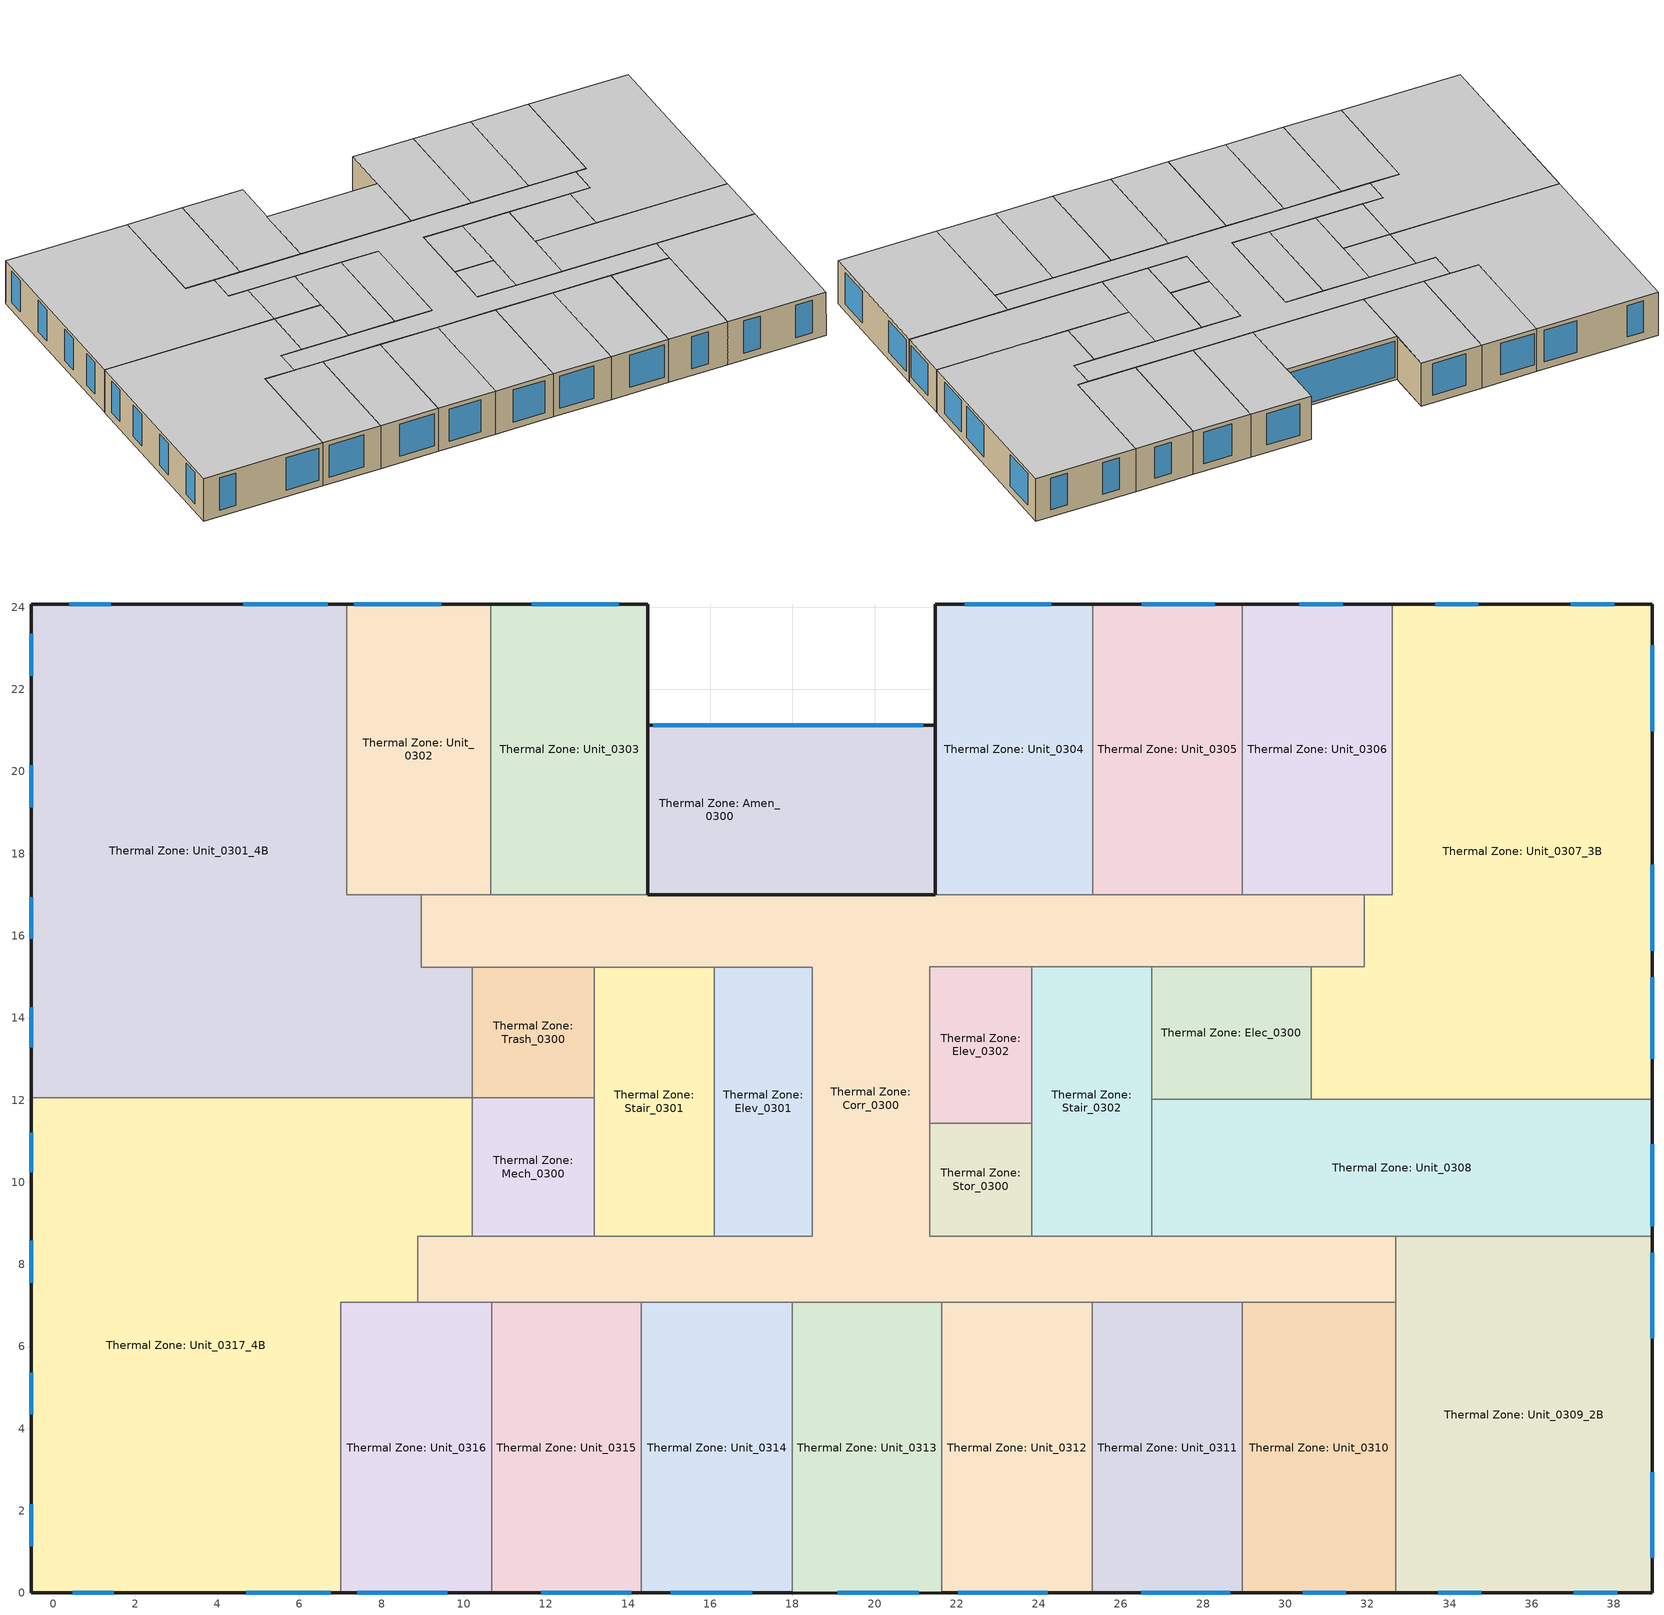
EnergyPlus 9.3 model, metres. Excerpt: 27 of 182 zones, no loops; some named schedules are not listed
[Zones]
Thermal Zone: Amen_0300
 floor to Thermal Zone: Unit_0205 (Interior Floor): 21.48,21.13 21.48,17.01 17.98,17.01 17.98,21.13 z8.46
 floor to Thermal Zone: Unit_0204 (Interior Floor): 17.98,21.13 17.98,17.01 14.48,17.01 14.48,21.13 z8.46
 wall outside (SEC-2015 Comm Group R AG ExtWall SteelFrame: R-19 + R-8.5 CI): 14.48,21.13 14.48,17.01 21.48,17.01 21.48,21.13 z11.4:11.41; 21.48,21.13 14.48,21.13 z8.46:11.41
 wall to Thermal Zone: Corr_0300 (Interior Wall): 14.48,17.01 21.48,17.01 z8.46:11.4
 wall to Thermal Zone: Unit_0304 (Interior Wall): 21.48,17.01 21.48,21.13 z8.46:11.4
 wall to Thermal Zone: Unit_0303 (Interior Wall): 14.48,21.13 14.48,17.01 z8.46:11.4
 window (SEC-2015 Glazing - Fixed Metal Frame - SEW): 21.19,21.13 14.62,21.13 z8.65:11.13
 ceiling to Thermal Zone: Amen_0400 (Interior Ceiling): 21.48,17.01 21.48,21.13 14.48,21.13 14.48,17.01 z11.41
Thermal Zone: Corr_0300
 floor to Thermal Zone: Corr_0200 (Interior Floor): 31.92,17.01 31.92,15.25 21.34,15.25 21.34,8.69 32.69,8.69 32.69,7.07 8.88,7.07 8.88,8.69 18.48,8.69 18.48,15.24 8.97,15.24 8.97,17.01 z8.46
 wall to Thermal Zone: Unit_0309_2B (Interior Wall): 32.69,7.07 32.69,8.69 z8.46:11.4
 wall to Thermal Zone: Unit_0310 (Interior Wall): 28.96,7.07 32.69,7.07 z8.46:11.4
 wall to Thermal Zone: Unit_0311 (Interior Wall): 25.3,7.07 28.96,7.07 z8.46:11.4
 wall to Thermal Zone: Unit_0312 (Interior Wall): 21.64,7.07 25.3,7.07 z8.46:11.4
 wall to Thermal Zone: Unit_0313 (Interior Wall): 18,7.07 21.64,7.07 z8.46:11.4
 wall to Thermal Zone: Unit_0314 (Interior Wall): 14.33,7.07 18,7.07 z8.46:11.4
 wall to Thermal Zone: Unit_0315 (Interior Wall): 10.68,7.07 14.33,7.07 z8.46:11.4
 wall to Thermal Zone: Unit_0316 (Interior Wall): 8.88,7.07 10.68,7.07 z8.46:11.4
 wall to Thermal Zone: Unit_0317_4B (Interior Wall): 10.21,8.69 8.88,8.69 8.88,7.07 z8.46:11.4
 wall to Thermal Zone: Mech_0300 (Interior Wall): 13.17,8.69 10.21,8.69 z8.46:11.4
 wall to Thermal Zone: Stair_0301 (Interior Wall): 16.1,8.69 13.17,8.69 / 13.17,15.24 16.1,15.24 z8.46:11.4
 wall to Thermal Zone: Elev_0301 (Interior Wall): 16.1,15.24 18.48,15.24 18.48,8.69 16.1,8.69 z8.46:11.4
 wall to Thermal Zone: Trash_0300 (Interior Wall): 10.21,15.24 13.17,15.24 z8.46:11.4
 wall to Thermal Zone: Unit_0301_4B (Interior Wall): 8.97,17.01 8.97,15.24 10.21,15.24 z8.46:11.4
 wall to Thermal Zone: Unit_0302 (Interior Wall): 10.66,17.01 8.97,17.01 z8.46:11.4
 wall to Thermal Zone: Unit_0303 (Interior Wall): 14.48,17.01 10.66,17.01 z8.46:11.4
 wall to Thermal Zone: Unit_0304 (Interior Wall): 25.31,17.01 21.48,17.01 z8.46:11.4
 wall to Thermal Zone: Unit_0305 (Interior Wall): 28.96,17.01 25.31,17.01 z8.46:11.4
 wall to Thermal Zone: Unit_0306 (Interior Wall): 31.92,17.01 28.96,17.01 z8.46:11.4
 wall to Thermal Zone: Unit_0307_3B (Interior Wall): 30.63,15.25 31.92,15.25 31.92,17.01 z8.46:11.4
 wall to Thermal Zone: Elec_0300 (Interior Wall): 26.75,15.25 30.63,15.25 z8.46:11.4
 wall to Thermal Zone: Stair_0302 (Interior Wall): 23.83,15.25 26.75,15.25 / 26.75,8.69 23.83,8.69 z8.46:11.4
 wall to Thermal Zone: Elev_0302 (Interior Wall): 21.34,11.44 21.34,15.25 23.83,15.25 z8.46:11.4
 wall to Thermal Zone: Stor_0300 (Interior Wall): 23.83,8.69 21.34,8.69 21.34,11.44 z8.46:11.4
 wall to Thermal Zone: Unit_0308 (Interior Wall): 32.69,8.69 26.75,8.69 z8.46:11.4
 ceiling to Thermal Zone: Corr_0400 (Interior Ceiling): 32.69,7.07 32.69,8.69 21.34,8.69 21.34,15.25 31.92,15.25 31.92,17.01 8.97,17.01 8.97,15.24 18.48,15.24 18.48,8.69 8.88,8.69 8.88,7.07 z11.4
Thermal Zone: Elec_0300
 floor to Thermal Zone: XFMR_0201 (Interior Floor): 30.63,15.25 30.63,12.03 26.75,12.03 26.75,15.25 z8.46
 wall to Thermal Zone: Stair_0302 (Interior Wall): 26.75,15.25 26.75,12.03 z8.46:11.4
 wall to Thermal Zone: Unit_0307_3B (Interior Wall): 30.63,12.03 30.63,15.25 z8.46:11.4
 wall to Thermal Zone: Unit_0308 (Interior Wall): 26.75,12.03 30.63,12.03 z8.46:11.4
 ceiling to Thermal Zone: Elec_0400 (Interior Ceiling): 30.63,12.03 30.63,15.25 26.75,15.25 26.75,12.03 z11.4
Thermal Zone: Elev_0301
 floor to Thermal Zone: Elev_0201 (Interior Floor): 18.48,15.24 18.48,8.69 16.1,8.69 16.1,15.24 z8.46
 wall to Thermal Zone: Stair_0301 (Interior Wall): 16.1,15.24 16.1,8.69 z8.46:11.4
 ceiling to Thermal Zone: Elev_0401 (Interior Ceiling): 16.1,8.69 18.48,8.69 18.48,15.24 16.1,15.24 z11.4
Thermal Zone: Elev_0302
 floor to Thermal Zone: Elev_0202 (Interior Floor): 23.83,15.25 23.83,11.44 21.34,11.44 21.34,15.25 z8.46
 wall to Thermal Zone: Stor_0300 (Interior Wall): 21.34,11.44 23.83,11.44 z8.46:11.4
 wall to Thermal Zone: Stair_0302 (Interior Wall): 23.83,11.44 23.83,15.25 z8.46:11.4
 ceiling to Thermal Zone: Elev_0402 (Interior Ceiling): 23.83,11.44 23.83,15.25 21.34,15.25 21.34,11.44 z11.4
Thermal Zone: Mech_0300
 floor to Thermal Zone: Mech_0200 (Interior Floor): 13.17,12.05 13.17,8.69 10.21,8.69 10.21,12.05 z8.46
 wall to Thermal Zone: Trash_0300 (Interior Wall): 13.17,12.05 10.21,12.05 z8.46:11.4
 wall to Thermal Zone: Stair_0301 (Interior Wall): 13.17,8.69 13.17,12.05 z8.46:11.4
 wall to Thermal Zone: Unit_0317_4B (Interior Wall): 10.21,12.05 10.21,8.69 z8.46:11.4
 ceiling to Thermal Zone: Mech_0400 (Interior Ceiling): 10.21,8.69 13.17,8.69 13.17,12.05 10.21,12.05 z11.4
Thermal Zone: Stair_0301
 floor to Thermal Zone: Stair_0201 (Interior Floor): 16.1,15.24 16.1,8.69 13.17,8.69 13.17,15.24 z8.46
 wall to Thermal Zone: Trash_0300 (Interior Wall): 13.17,15.24 13.17,12.05 z8.46:11.4
 ceiling to Thermal Zone: Stair_0401 (Interior Ceiling): 13.17,8.69 16.1,8.69 16.1,15.24 13.17,15.24 z11.4
Thermal Zone: Stair_0302
 floor to Thermal Zone: Stair_0202 (Interior Floor): 26.75,15.25 26.75,8.69 23.83,8.69 23.83,15.25 z8.46
 wall to Thermal Zone: Stor_0300 (Interior Wall): 23.83,11.44 23.83,8.69 z8.46:11.4
 wall to Thermal Zone: Unit_0308 (Interior Wall): 26.75,8.69 26.75,11.48 26.75,12.03 z8.46:11.4
 ceiling to Thermal Zone: Stair_0402 (Interior Ceiling): 26.75,8.69 26.75,15.25 23.83,15.25 23.83,8.69 z11.4
Thermal Zone: Stor_0300
 floor to Thermal Zone: Stor_0200 (Interior Floor): 21.34,11.44 23.83,11.44 23.83,8.69 21.34,8.69 z8.46
 ceiling to Thermal Zone: Stor_0400 (Interior Ceiling): 23.83,8.69 23.83,11.44 21.34,11.44 21.34,8.69 z11.4
Thermal Zone: Trash_0300
 floor to Thermal Zone: Trash_0200 (Interior Floor): 13.17,15.24 13.17,12.05 10.21,12.05 10.21,15.24 z8.46
 wall to Thermal Zone: Unit_0301_4B (Interior Wall): 10.21,15.24 10.21,12.05 z8.46:11.4
 ceiling to Thermal Zone: Trash_0400 (Interior Ceiling): 13.17,12.05 13.17,15.24 10.21,15.24 10.21,12.05 z11.4
Thermal Zone: Unit_0301_4B
 floor to Thermal Zone: Unit_0201_4B (Interior Floor): -0.53,24.08 7.15,24.08 7.15,17.01 8.97,17.01 8.97,15.24 10.21,15.24 10.21,12.05 -0.53,12.05 z8.46
 wall outside (SEC-2015 Comm Group R AG ExtWall SteelFrame: R-19 + R-8.5 CI): 7.15,24.08 -0.53,24.08 -0.53,12.05 z8.46:11.4
 wall to Thermal Zone: Unit_0302 (Interior Wall): 8.97,17.01 7.15,17.01 7.15,24.08 z8.46:11.4
 wall to Thermal Zone: Unit_0317_4B (Interior Wall): -0.53,12.05 10.21,12.05 z8.46:11.4
 window (SEC-2015 Glazing - Fixed Metal Frame - SEW): 1.41,24.08 0.4,24.08 / 6.69,24.08 4.62,24.08 z8.97:11.13
 window (SEC-2015 Glazing - Fixed Metal Frame - N 1): -0.53,23.36 -0.53,22.34 / -0.53,20.15 -0.53,19.13 / -0.53,16.94 -0.53,15.93 / -0.53,14.26 -0.53,13.29 z8.97:11.13
 ceiling to Thermal Zone: Unit_0401_4B (Interior Ceiling): 10.21,12.05 10.21,15.24 8.97,15.24 8.97,17.01 7.15,17.01 7.15,24.08 -0.53,24.08 -0.53,12.05 z11.4
Thermal Zone: Unit_0302
 floor to Thermal Zone: Unit_0202 (Interior Floor): 10.66,24.08 10.66,17.01 7.15,17.01 7.15,24.08 z8.46
 wall outside (SEC-2015 Comm Group R AG ExtWall SteelFrame: R-19 + R-8.5 CI): 10.66,24.08 7.15,24.08 z8.46:11.4
 wall to Thermal Zone: Unit_0303 (Interior Wall): 10.66,17.01 10.66,17.07 10.66,24.08 z8.46:11.4
 window (SEC-2015 Glazing - Fixed Metal Frame - SEW): 9.45,24.08 7.33,24.08 z8.97:11.13
 ceiling to Thermal Zone: Unit_0402 (Interior Ceiling): 10.66,17.01 10.66,24.08 7.15,24.08 7.15,17.01 z11.4
Thermal Zone: Unit_0303
 floor to Thermal Zone: Unit_0203 (Interior Floor): 10.66,24.08 14.48,24.08 14.48,17.01 10.66,17.01 z8.46
 wall outside (SEC-2015 Comm Group R AG ExtWall SteelFrame: R-19 + R-8.5 CI): 14.48,21.13 14.48,24.08 10.66,24.08 z8.46:11.4
 window (SEC-2015 Glazing - Fixed Metal Frame - SEW): 13.77,24.08 11.66,24.08 z8.97:11.13
 ceiling to Thermal Zone: Unit_0403 (Interior Ceiling): 14.48,17.01 14.48,24.08 10.66,24.08 10.66,17.01 z11.4
Thermal Zone: Unit_0304
 floor to Thermal Zone: Unit_0206 (Interior Floor): 25.31,24.08 25.31,17.01 21.48,17.01 21.48,24.08 z8.46
 wall outside (SEC-2015 Comm Group R AG ExtWall SteelFrame: R-19 + R-8.5 CI): 25.31,24.08 21.48,24.08 21.48,21.13 z8.46:11.4
 wall to Thermal Zone: Unit_0305 (Interior Wall): 25.31,17.01 25.31,17.07 25.31,24.08 z8.46:11.4
 window (SEC-2015 Glazing - Fixed Metal Frame - SEW): 24.3,24.08 22.19,24.08 z8.97:11.13
 ceiling to Thermal Zone: Unit_0404 (Interior Ceiling): 25.31,17.01 25.31,24.08 21.48,24.08 21.48,17.01 z11.4
Thermal Zone: Unit_0305
 floor to Thermal Zone: Unit_0207 (Interior Floor): 28.96,24.08 28.96,17.01 25.31,17.01 25.31,24.08 z8.46
 wall outside (SEC-2015 Comm Group R AG ExtWall SteelFrame: R-19 + R-8.5 CI): 28.96,24.08 25.31,24.08 z8.46:11.4
 wall to Thermal Zone: Unit_0306 (Interior Wall): 28.96,17.01 28.96,24.08 z8.46:11.4
 window (SEC-2015 Glazing - Fixed Metal Frame - SEW): 28.28,24.08 26.51,24.08 z8.97:11.13
 ceiling to Thermal Zone: Unit_0405 (Interior Ceiling): 28.96,17.01 28.96,24.08 25.31,24.08 25.31,17.01 z11.4
Thermal Zone: Unit_0306
 floor to Thermal Zone: Unit_0208 (Interior Floor): 32.61,24.08 32.61,17.01 28.96,17.01 28.96,24.08 z8.46
 wall outside (SEC-2015 Comm Group R AG ExtWall SteelFrame: R-19 + R-8.5 CI): 32.61,24.08 28.96,24.08 z8.46:11.4
 wall to Thermal Zone: Unit_0307_3B (Interior Wall): 31.92,17.01 32.61,17.01 32.61,24.08 z8.46:11.4
 window (SEC-2015 Glazing - Fixed Metal Frame - SEW): 31.4,24.08 30.35,24.08 z8.97:11.13
 ceiling to Thermal Zone: Unit_0406 (Interior Ceiling): 32.61,17.01 32.61,24.08 28.96,24.08 28.96,17.01 z11.4
Thermal Zone: Unit_0307_3B
 floor to Thermal Zone: Unit_0209_3B (Interior Floor): 32.61,24.08 38.94,24.08 38.94,12.03 30.63,12.03 30.63,15.25 31.92,15.25 31.92,17.01 32.61,17.01 z8.46
 wall outside (SEC-2015 Comm Group R AG ExtWall SteelFrame: R-19 + R-8.5 CI): 38.94,12.03 38.94,24.08 32.61,24.08 z8.46:11.4
 wall to Thermal Zone: Unit_0308 (Interior Wall): 30.63,12.03 32.79,12.03 38.94,12.03 z8.46:11.4
 window (SEC-2015 Glazing - Fixed Metal Frame - SEW): 38,24.08 36.95,24.08 / 34.7,24.08 33.65,24.08 / 38.94,20.98 38.94,23.07 / 38.94,15.64 38.94,17.73 / 38.94,13.01 38.94,14.99 z8.97:11.13
 ceiling to Thermal Zone: Unit_0407_3B (Interior Ceiling): 38.94,12.03 38.94,24.08 32.61,24.08 32.61,17.01 31.92,17.01 31.92,15.25 30.63,15.25 30.63,12.03 z11.4
Thermal Zone: Unit_0308
 floor to Thermal Zone: Unit_0210 (Interior Floor): 38.94,12.03 38.94,8.69 26.75,8.69 26.75,12.03 z8.46
 wall outside (SEC-2015 Comm Group R AG ExtWall SteelFrame: R-19 + R-8.5 CI): 38.94,8.69 38.94,12.03 z8.46:11.4
 wall to Thermal Zone: Unit_0309_2B (Interior Wall): 32.69,8.69 38.94,8.69 z8.46:11.4
 window (SEC-2015 Glazing - Fixed Metal Frame - SEW): 38.94,8.93 38.94,10.92 z8.97:11.13
 ceiling to Thermal Zone: Unit_0408 (Interior Ceiling): 38.94,8.69 38.94,12.03 26.75,12.03 26.75,8.69 z11.4
Thermal Zone: Unit_0309_2B
 floor to Thermal Zone: Unit_0211_2B (Interior Floor): 38.94,8.69 38.94,0 32.69,0 32.69,8.69 z8.46
 wall outside (SEC-2015 Comm Group R AG ExtWall SteelFrame: R-19 + R-8.5 CI): 32.69,0 38.94,0 38.94,8.69 z8.46:11.4
 wall to Thermal Zone: Unit_0310 (Interior Wall): 32.69,7.07 32.69,0 z8.46:11.4
 window (SEC-2015 Glazing - Fixed Metal Frame - SEW): 38.94,0.86 38.94,2.94 / 38.94,6.2 38.94,8.29 z8.97:11.13; 37.03,0 38.08,0 / 33.73,0 34.78,0 z8.92:11.13
 ceiling to Thermal Zone: Unit_0409_2B (Interior Ceiling): 38.94,0 38.94,8.69 32.69,8.69 32.69,0 z11.4
Thermal Zone: Unit_0310
 floor to Thermal Zone: Unit_0212 (Interior Floor): 32.69,7.07 32.69,0 28.96,0 28.96,7.07 z8.46
 wall outside (SEC-2015 Comm Group R AG ExtWall SteelFrame: R-19 + R-8.5 CI): 28.96,0 32.69,0 z8.46:11.4
 wall to Thermal Zone: Unit_0311 (Interior Wall): 28.96,7.07 28.96,0 z8.46:11.4
 window (SEC-2015 Glazing - Fixed Metal Frame - SEW): 30.42,0 31.47,0 z8.92:11.13
 ceiling to Thermal Zone: Unit_0410 (Interior Ceiling): 32.69,0 32.69,7.07 28.96,7.07 28.96,0 z11.4
Thermal Zone: Unit_0311
 floor to Thermal Zone: Unit_0213 (Interior Floor): 28.96,7.07 28.96,0 25.3,0 25.3,7.07 z8.46
 wall outside (SEC-2015 Comm Group R AG ExtWall SteelFrame: R-19 + R-8.5 CI): 25.3,0 28.96,0 z8.46:11.4
 wall to Thermal Zone: Unit_0312 (Interior Wall): 25.3,7.07 25.3,0 z8.46:11.4
 window (SEC-2015 Glazing - Fixed Metal Frame - SEW): 26.49,0 28.66,0 z8.92:11.13
 ceiling to Thermal Zone: Unit_0411 (Interior Ceiling): 28.96,0 28.96,7.07 25.3,7.07 25.3,0 z11.4
Thermal Zone: Unit_0312
 floor to Thermal Zone: Unit_0214 (Interior Floor): 25.3,7.07 25.3,0 21.64,0 21.64,7.07 z8.46
 wall outside (SEC-2015 Comm Group R AG ExtWall SteelFrame: R-19 + R-8.5 CI): 21.64,0 25.3,0 z8.46:11.4
 wall to Thermal Zone: Unit_0313 (Interior Wall): 21.64,7.07 21.64,0 z8.46:11.4
 window (SEC-2015 Glazing - Fixed Metal Frame - SEW): 22.04,0 24.21,0 z8.92:11.13
 ceiling to Thermal Zone: Unit_0412 (Interior Ceiling): 25.3,0 25.3,7.07 21.64,7.07 21.64,0 z11.4
Thermal Zone: Unit_0313
 floor to Thermal Zone: Unit_0215 (Interior Floor): 18,7.07 21.64,7.07 21.64,0 18,0 z8.46
 wall outside (SEC-2015 Comm Group R AG ExtWall SteelFrame: R-19 + R-8.5 CI): 18,0 21.64,0 z8.46:11.4
 wall to Thermal Zone: Unit_0314 (Interior Wall): 18,7.07 18,0 z8.46:11.4
 window (SEC-2015 Glazing - Fixed Metal Frame - SEW): 19.1,0 21.08,0 z8.92:11.13
 ceiling to Thermal Zone: Unit_0413 (Interior Ceiling): 21.64,0 21.64,7.07 18,7.07 18,0 z11.4
Thermal Zone: Unit_0314
 floor to Thermal Zone: Unit_0216 (Interior Floor): 18,7.07 18,0 14.33,0 14.33,7.07 z8.46
 wall outside (SEC-2015 Comm Group R AG ExtWall SteelFrame: R-19 + R-8.5 CI): 14.33,0 18,0 z8.46:11.4
 wall to Thermal Zone: Unit_0315 (Interior Wall): 14.33,7.07 14.33,0 z8.46:11.4
 window (SEC-2015 Glazing - Fixed Metal Frame - SEW): 15.04,0 17.02,0 z8.92:11.13
 ceiling to Thermal Zone: Unit_0414 (Interior Ceiling): 18,0 18,7.07 14.33,7.07 14.33,0 z11.4
Thermal Zone: Unit_0315
 floor to Thermal Zone: Unit_0217 (Interior Floor): 14.33,7.07 14.33,0 10.68,0 10.68,7.07 z8.46
 wall outside (SEC-2015 Comm Group R AG ExtWall SteelFrame: R-19 + R-8.5 CI): 10.68,0 14.33,0 z8.46:11.4
 wall to Thermal Zone: Unit_0316 (Interior Wall): 10.68,7.07 10.68,0 z8.46:11.4
 window (SEC-2015 Glazing - Fixed Metal Frame - SEW): 11.89,0 14.08,0 z8.92:11.13
 ceiling to Thermal Zone: Unit_0415 (Interior Ceiling): 14.33,0 14.33,7.07 10.68,7.07 10.68,0 z11.4
Thermal Zone: Unit_0316
 floor to Thermal Zone: Unit_0218 (Interior Floor): 10.68,7.07 10.68,0 7.01,0 7.01,7.07 z8.46
 wall outside (SEC-2015 Comm Group R AG ExtWall SteelFrame: R-19 + R-8.5 CI): 7.01,0 10.68,0 z8.46:11.4
 wall to Thermal Zone: Unit_0317_4B (Interior Wall): 8.88,7.07 7.01,7.07 7.01,5.98 7.01,0 z8.46:11.4
 window (SEC-2015 Glazing - Fixed Metal Frame - SEW): 7.41,0 9.6,0 z8.92:11.13
 ceiling to Thermal Zone: Unit_0416 (Interior Ceiling): 10.68,0 10.68,7.07 7.01,7.07 7.01,0 z11.4
Thermal Zone: Unit_0317_4B
 floor to Thermal Zone: Unit_0219_4B (Interior Floor): 10.21,12.05 10.21,8.69 8.88,8.69 8.88,7.07 7.01,7.07 7.01,0 -0.53,0 -0.53,12.05 z8.46
 wall outside (SEC-2015 Comm Group R AG ExtWall SteelFrame: R-19 + R-8.5 CI): -0.53,12.05 -0.53,12.04 -0.53,0 7.01,0 z8.46:11.4
 window (SEC-2015 Glazing - Fixed Metal Frame - SEW): 0.48,0 1.48,0 / 4.7,0 6.76,0 z8.92:11.13
 window (SEC-2015 Glazing - Fixed Metal Frame - N 1): -0.53,11.21 -0.53,10.24 / -0.53,8.57 -0.53,7.55 / -0.53,5.37 -0.53,4.35 / -0.53,2.16 -0.53,1.14 z8.97:11.13
 ceiling to Thermal Zone: Unit_0417_4B (Interior Ceiling): 7.01,0 7.01,7.07 8.88,7.07 8.88,8.69 10.21,8.69 10.21,12.05 -0.53,12.05 -0.53,0 z11.4
[Building]
1300 NE 45th: North Axis {deg}=90
[Site:Location]
SEATTLE: Latitude {deg}=47.45; Longitude {deg}=-122.3; Time Zone {hr}=-8; Elevation {m}=122
[SizingPeriod:DesignDay] Month=8; Day of Month=21; Day Type=SummerDesignDay; Daily Dry-Bulb Temperature Range {deltaC}=10.4; Dry-Bulb Temperature Range Modifier Type=DefaultMultipliers; Barometric Pressure {Pa}=99868; Wind Speed {m/s}=4.2; Wind Direction {deg}=350; Rain Indicator=No; Snow Indicator=No; Daylight Saving Time Indicator=No; Solar Model Indicator=ASHRAETau; ASHRAE Clear Sky Optical Depth for Beam Irradiance (taub)=0.352; ASHRAE Clear Sky Optical Depth for Diffuse Irradiance (taud)=2.561
Name | Maximum Dry-Bulb Temperature {C} | Humidity Condition Type | Wetbulb or DewPoint at Maximum Dry-Bulb {C} | Enthalpy at Maximum Dry-Bulb {J/kg}
SEATTLE Ann Clg .4% Condns DB=>MWB | 29.4 | Wetbulb | 18.3
SEATTLE Ann Clg .4% Condns DP=>MDB | 20.8 | Dewpoint | 15.9
SEATTLE Ann Clg .4% Condns Enth=>MDB | 28.2 | Enthalpy |  | 54700
SEATTLE Ann Clg .4% Condns WB=>MDB | 27.9 | Wetbulb | 19.2
[Material] Thermal Absorptance=0.9
Name | Roughness | Thickness {m} | Conductivity {W/m-K} | Density {kg/m3} | Specific Heat {J/kg-K} | Solar Absorptance | Visible Absorptance
5/8 in. Gypsum Board | MediumSmooth | 0.0159 | 0.16 | 800 | 1090 | 0.7 | 0.7
F16 Acoustic tile | MediumSmooth | 0.0191 | 0.06 | 368 | 590 | 0.3 | 0.3
G01a 19mm gypsum board | MediumSmooth | 0.019 | 0.16 | 800 | 1090 | 0.4 | 0.4
M11 100mm lightweight concrete | MediumRough | 0.1016 | 0.53 | 1280 | 840 | 0.5 | 0.5
R-19 Cavity (R-7.1 eff) | MediumSmooth | 0.0287823 | 0.0230188 | 16.0185 | 1130.436 | 0.7 | 0.7
R-8.5 CI | MediumSmooth | 0.0344576 | 0.0230188 | 16.0185 | 1130.436 | 0.7 | 0.7
Stucco - 7/8 inch | Smooth | 0.022352 | 0.701106 | 1855.1 | 837.36 | 0.7 | 0.7
[Material:AirGap]
Name | Thermal Resistance {m2-K/W}
F04 Wall air space resistance | 0.15
F05 Ceiling air space resistance | 0.18
[WindowMaterial:SimpleGlazingSystem] U-Factor {W/m2-K}=2.15774; Visible Transmittance=0.6
Name | Solar Heat Gain Coefficient
SEC-2015 Glazing - Fixed Metal Frame - N - Material | 0.53
SEC-2015 Glazing - Fixed Metal Frame - SEW - Material | 0.35
[Construction]
Interior Ceiling: M11 100mm lightweight concrete, F05 Ceiling air space resistance, F16 Acoustic tile
Interior Floor: F16 Acoustic tile, F05 Ceiling air space resistance, M11 100mm lightweight concrete
Interior Wall: G01a 19mm gypsum board, F04 Wall air space resistance, G01a 19mm gypsum board
SEC-2015 Comm Group R AG ExtWall SteelFrame: R-19 + R-8.5 CI: Stucco - 7/8 inch, 5/8 in. Gypsum Board, R-8.5 CI, R-19 Cavity (R-7.1 eff), 5/8 in. Gypsum Board
SEC-2015 Glazing - Fixed Metal Frame - N 1: SEC-2015 Glazing - Fixed Metal Frame - N - Material
SEC-2015 Glazing - Fixed Metal Frame - SEW: SEC-2015 Glazing - Fixed Metal Frame - SEW - Material
[Zone] Multiplier=6
Thermal Zone: Amen_0300; Thermal Zone: Corr_0300; Thermal Zone: Elec_0300; Thermal Zone: Elev_0301; Thermal Zone: Elev_0302; Thermal Zone: Mech_0300; Thermal Zone: Stair_0301; Thermal Zone: Stair_0302; Thermal Zone: Stor_0300; Thermal Zone: Trash_0300; Thermal Zone: Unit_0301_4B; Thermal Zone: Unit_0302; Thermal Zone: Unit_0303; Thermal Zone: Unit_0304; Thermal Zone: Unit_0305; Thermal Zone: Unit_0306; Thermal Zone: Unit_0307_3B; Thermal Zone: Unit_0308; Thermal Zone: Unit_0309_2B; Thermal Zone: Unit_0310; Thermal Zone: Unit_0311; Thermal Zone: Unit_0312; Thermal Zone: Unit_0313; Thermal Zone: Unit_0314; Thermal Zone: Unit_0315; Thermal Zone: Unit_0316; Thermal Zone: Unit_0317_4B
[ZoneControl:Thermostat]
Name | Zone or ZoneList | Control Type Schedule | Control 1
Thermal Zone: Amen_0300 Thermostat | Thermal Zone: Amen_0300 | Thermal Zone: Amen_0300 Thermostat Schedule | Thermostat Setpoint Dual Setpoint 1
Thermal Zone: Corr_0300 Thermostat | Thermal Zone: Corr_0300 | Thermal Zone: Corr_0300 Thermostat Schedule | Thermostat Setpoint Dual Setpoint 9
Thermal Zone: Unit_0301_4B Thermostat | Thermal Zone: Unit_0301_4B | Thermal Zone: Unit_0301_4B Thermostat Schedule | Thermostat Setpoint Dual Setpoint 104
Thermal Zone: Unit_0302 Thermostat | Thermal Zone: Unit_0302 | Thermal Zone: Unit_0302 Thermostat Schedule | Thermostat Setpoint Dual Setpoint 105
Thermal Zone: Unit_0303 Thermostat | Thermal Zone: Unit_0303 | Thermal Zone: Unit_0303 Thermostat Schedule | Thermostat Setpoint Dual Setpoint 106
Thermal Zone: Unit_0304 Thermostat | Thermal Zone: Unit_0304 | Thermal Zone: Unit_0304 Thermostat Schedule | Thermostat Setpoint Dual Setpoint 107
Thermal Zone: Unit_0305 Thermostat | Thermal Zone: Unit_0305 | Thermal Zone: Unit_0305 Thermostat Schedule | Thermostat Setpoint Dual Setpoint 108
Thermal Zone: Unit_0306 Thermostat | Thermal Zone: Unit_0306 | Thermal Zone: Unit_0306 Thermostat Schedule | Thermostat Setpoint Dual Setpoint 109
Thermal Zone: Unit_0307_3B Thermostat | Thermal Zone: Unit_0307_3B | Thermal Zone: Unit_0307_3B Thermostat Schedule | Thermostat Setpoint Dual Setpoint 110
Thermal Zone: Unit_0308 Thermostat | Thermal Zone: Unit_0308 | Thermal Zone: Unit_0308 Thermostat Schedule | Thermostat Setpoint Dual Setpoint 111
Thermal Zone: Unit_0309_2B Thermostat | Thermal Zone: Unit_0309_2B | Thermal Zone: Unit_0309_2B Thermostat Schedule | Thermostat Setpoint Dual Setpoint 112
Thermal Zone: Unit_0310 Thermostat | Thermal Zone: Unit_0310 | Thermal Zone: Unit_0310 Thermostat Schedule | Thermostat Setpoint Dual Setpoint 113
Thermal Zone: Unit_0311 Thermostat | Thermal Zone: Unit_0311 | Thermal Zone: Unit_0311 Thermostat Schedule | Thermostat Setpoint Dual Setpoint 114
Thermal Zone: Unit_0312 Thermostat | Thermal Zone: Unit_0312 | Thermal Zone: Unit_0312 Thermostat Schedule | Thermostat Setpoint Dual Setpoint 115
Thermal Zone: Unit_0313 Thermostat | Thermal Zone: Unit_0313 | Thermal Zone: Unit_0313 Thermostat Schedule | Thermostat Setpoint Dual Setpoint 116
Thermal Zone: Unit_0314 Thermostat | Thermal Zone: Unit_0314 | Thermal Zone: Unit_0314 Thermostat Schedule | Thermostat Setpoint Dual Setpoint 117
Thermal Zone: Unit_0315 Thermostat | Thermal Zone: Unit_0315 | Thermal Zone: Unit_0315 Thermostat Schedule | Thermostat Setpoint Dual Setpoint 118
Thermal Zone: Unit_0316 Thermostat | Thermal Zone: Unit_0316 | Thermal Zone: Unit_0316 Thermostat Schedule | Thermostat Setpoint Dual Setpoint 119
Thermal Zone: Unit_0317_4B Thermostat | Thermal Zone: Unit_0317_4B | Thermal Zone: Unit_0317_4B Thermostat Schedule | Thermostat Setpoint Dual Setpoint 120
[ThermostatSetpoint:DualSetpoint]
Name | Heating Setpoint Temperature Schedule | Cooling Setpoint Temperature Schedule
Thermostat Setpoint Dual Setpoint 1 | SEC2015-MF-Amenity_HtgSetp | SEC2015-MF-Amenity_ClgSetp
Thermostat Setpoint Dual Setpoint 9 | SEC2015-MF-Corridor_HtgSetp | SEC2015-MF-Corridor_ClgSetp
Thermostat Setpoint Dual Setpoint 104; Thermostat Setpoint Dual Setpoint 105; Thermostat Setpoint Dual Setpoint 106; Thermostat Setpoint Dual Setpoint 107; Thermostat Setpoint Dual Setpoint 108; Thermostat Setpoint Dual Setpoint 109; Thermostat Setpoint Dual Setpoint 110; Thermostat Setpoint Dual Setpoint 111; Thermostat Setpoint Dual Setpoint 112; Thermostat Setpoint Dual Setpoint 113; Thermostat Setpoint Dual Setpoint 114; Thermostat Setpoint Dual Setpoint 115; Thermostat Setpoint Dual Setpoint 116; Thermostat Setpoint Dual Setpoint 117; Thermostat Setpoint Dual Setpoint 118; Thermostat Setpoint Dual Setpoint 119; Thermostat Setpoint Dual Setpoint 120 | SEC2015-MF-Apartment_HtgSetp | SEC2015-MF-Apartment_ClgSetp
[Sizing:Zone] Zone Cooling Design Supply Air Temperature Input Method=SupplyAirTemperature; Zone Cooling Design Supply Air Temperature {C}=12.7778; Zone Cooling Design Supply Air Temperature Difference {deltaC}=11.11; Zone Heating Design Supply Air Temperature Input Method=SupplyAirTemperature; Zone Heating Design Supply Air Temperature {C}=32.2222; Zone Heating Design Supply Air Temperature Difference {deltaC}=11.11; Zone Cooling Design Supply Air Humidity Ratio {kgWater/kgDryAir}=0.0085; Zone Heating Design Supply Air Humidity Ratio {kgWater/kgDryAir}=0.008; Cooling Design Air Flow Method=DesignDay; Cooling Design Air Flow Rate {m3/s}=0; Cooling Minimum Air Flow per Zone Floor Area {m3/s-m2}=0.000762; Cooling Minimum Air Flow {m3/s}=0; Cooling Minimum Air Flow Fraction=0; Heating Design Air Flow Method=DesignDay; Heating Design Air Flow Rate {m3/s}=0; Heating Maximum Air Flow per Zone Floor Area {m3/s-m2}=0.002032; Heating Maximum Air Flow {m3/s}=0.141576; Heating Maximum Air Flow Fraction=0.3; Account for Dedicated Outdoor Air System=No
Name | Design Specification Outdoor Air Object | Design Specification Zone Air Distribution Object
Thermal Zone: Amen_0300 | SEC-2015 MF-Amenity Ventilation | Thermal Zone: Amen_0300 Design Spec Zone Air Dist
Thermal Zone: Corr_0300 | SEC-2015 MF-Corridor Ventilation | Thermal Zone: Corr_0300 Design Spec Zone Air Dist
Thermal Zone: Elec_0300 | SEC-2015 MF-Elec/MechRoom Ventilation | Thermal Zone: Elec_0300 Design Spec Zone Air Dist
Thermal Zone: Elev_0301 | SEC-2015 MF-Stair Ventilation | Thermal Zone: Elev_0301 Design Spec Zone Air Dist
Thermal Zone: Elev_0302 | SEC-2015 MF-Stair Ventilation | Thermal Zone: Elev_0302 Design Spec Zone Air Dist
Thermal Zone: Mech_0300 | SEC-2015 MF-Elec/MechRoom Ventilation | Thermal Zone: Mech_0300 Design Spec Zone Air Dist
Thermal Zone: Stair_0301 | SEC-2015 MF-Stair Ventilation | Thermal Zone: Stair_0301 Design Spec Zone Air Dist
Thermal Zone: Stair_0302 | SEC-2015 MF-Stair Ventilation | Thermal Zone: Stair_0302 Design Spec Zone Air Dist
Thermal Zone: Stor_0300 | SEC-2015 MF-Storage Ventilation | Thermal Zone: Stor_0300 Design Spec Zone Air Dist
Thermal Zone: Trash_0300 | SEC-2015 MF-Storage Ventilation | Thermal Zone: Trash_0300 Design Spec Zone Air Dist
Thermal Zone: Unit_0301_4B | SEC-2015 MF-Apartment Ventilation | Thermal Zone: Unit_0301_4B Design Spec Zone Air Dist
Thermal Zone: Unit_0302 | SEC-2015 MF-Apartment Ventilation | Thermal Zone: Unit_0302 Design Spec Zone Air Dist
Thermal Zone: Unit_0303 | SEC-2015 MF-Apartment Ventilation | Thermal Zone: Unit_0303 Design Spec Zone Air Dist
Thermal Zone: Unit_0304 | SEC-2015 MF-Apartment Ventilation | Thermal Zone: Unit_0304 Design Spec Zone Air Dist
Thermal Zone: Unit_0305 | SEC-2015 MF-Apartment Ventilation | Thermal Zone: Unit_0305 Design Spec Zone Air Dist
Thermal Zone: Unit_0306 | SEC-2015 MF-Apartment Ventilation | Thermal Zone: Unit_0306 Design Spec Zone Air Dist
Thermal Zone: Unit_0307_3B | SEC-2015 MF-Apartment Ventilation | Thermal Zone: Unit_0307_3B Design Spec Zone Air Dist
Thermal Zone: Unit_0308 | SEC-2015 MF-Apartment Ventilation | Thermal Zone: Unit_0308 Design Spec Zone Air Dist
Thermal Zone: Unit_0309_2B | SEC-2015 MF-Apartment Ventilation | Thermal Zone: Unit_0309_2B Design Spec Zone Air Dist
Thermal Zone: Unit_0310 | SEC-2015 MF-Apartment Ventilation | Thermal Zone: Unit_0310 Design Spec Zone Air Dist
Thermal Zone: Unit_0311 | SEC-2015 MF-Apartment Ventilation | Thermal Zone: Unit_0311 Design Spec Zone Air Dist
Thermal Zone: Unit_0312 | SEC-2015 MF-Apartment Ventilation | Thermal Zone: Unit_0312 Design Spec Zone Air Dist
Thermal Zone: Unit_0313 | SEC-2015 MF-Apartment Ventilation | Thermal Zone: Unit_0313 Design Spec Zone Air Dist
Thermal Zone: Unit_0314 | SEC-2015 MF-Apartment Ventilation | Thermal Zone: Unit_0314 Design Spec Zone Air Dist
Thermal Zone: Unit_0315 | SEC-2015 MF-Apartment Ventilation | Thermal Zone: Unit_0315 Design Spec Zone Air Dist
Thermal Zone: Unit_0316 | SEC-2015 MF-Apartment Ventilation | Thermal Zone: Unit_0316 Design Spec Zone Air Dist
Thermal Zone: Unit_0317_4B | SEC-2015 MF-Apartment Ventilation | Thermal Zone: Unit_0317_4B Design Spec Zone Air Dist
[DesignSpecification:ZoneAirDistribution] Zone Air Distribution Effectiveness in Heating Mode=0.8
Thermal Zone: Amen_0300 Design Spec Zone Air Dist; Thermal Zone: Corr_0300 Design Spec Zone Air Dist; Thermal Zone: Elec_0300 Design Spec Zone Air Dist; Thermal Zone: Elev_0301 Design Spec Zone Air Dist; Thermal Zone: Elev_0302 Design Spec Zone Air Dist; Thermal Zone: Mech_0300 Design Spec Zone Air Dist; Thermal Zone: Stair_0301 Design Spec Zone Air Dist; Thermal Zone: Stair_0302 Design Spec Zone Air Dist; Thermal Zone: Stor_0300 Design Spec Zone Air Dist; Thermal Zone: Trash_0300 Design Spec Zone Air Dist; Thermal Zone: Unit_0301_4B Design Spec Zone Air Dist; Thermal Zone: Unit_0302 Design Spec Zone Air Dist; Thermal Zone: Unit_0303 Design Spec Zone Air Dist; Thermal Zone: Unit_0304 Design Spec Zone Air Dist; Thermal Zone: Unit_0305 Design Spec Zone Air Dist; Thermal Zone: Unit_0306 Design Spec Zone Air Dist; Thermal Zone: Unit_0307_3B Design Spec Zone Air Dist; Thermal Zone: Unit_0308 Design Spec Zone Air Dist; Thermal Zone: Unit_0309_2B Design Spec Zone Air Dist; Thermal Zone: Unit_0310 Design Spec Zone Air Dist; Thermal Zone: Unit_0311 Design Spec Zone Air Dist; Thermal Zone: Unit_0312 Design Spec Zone Air Dist; Thermal Zone: Unit_0313 Design Spec Zone Air Dist; Thermal Zone: Unit_0314 Design Spec Zone Air Dist; Thermal Zone: Unit_0315 Design Spec Zone Air Dist; Thermal Zone: Unit_0316 Design Spec Zone Air Dist; Thermal Zone: Unit_0317_4B Design Spec Zone Air Dist
[DesignSpecification:OutdoorAir] Outdoor Air Method=Sum; Outdoor Air Flow per Zone {m3/s}=0; Outdoor Air Flow Air Changes per Hour {1/hr}=0
Name | Outdoor Air Flow per Person {m3/s-person} | Outdoor Air Flow per Zone Floor Area {m3/s-m2}
SEC-2015 MF-Amenity Ventilation | 0.00235974 | 0.0006096
SEC-2015 MF-Corridor Ventilation; SEC-2015 MF-Storage Ventilation | 0 | 0.0006096
SEC-2015 MF-Elec/MechRoom Ventilation; SEC-2015 MF-Stair Ventilation | 0 | 0.0003048
SEC-2015 MF-Apartment Ventilation | 0.00235974 | 0.0003048
[ZoneVentilation:DesignFlowRate]
Name | Zone or ZoneList | Schedule | Design Flow Rate Calculation Method | Flow Rate per Person {m3/s-person} | Flow Rate per Zone Floor Area {m3/s-m2}
Thermal Zone: Amen_0300 Ventilation per Person | Thermal Zone: Amen_0300 | MidriseApartment Apartment Occ | Flow/Person | 0.00235974
Thermal Zone: Amen_0300 Ventilation per Floor Area | Thermal Zone: Amen_0300 | Always_On | Flow/Area |  | 0.0006096
Thermal Zone: Corr_0300 Ventilation per Floor Area | Thermal Zone: Corr_0300 | Always_On | Flow/Area |  | 0.0006096
Thermal Zone: Elec_0300 Ventilation per Floor Area | Thermal Zone: Elec_0300 | Always_On | Flow/Area |  | 0.0003048
Thermal Zone: Elev_0301 Ventilation per Floor Area | Thermal Zone: Elev_0301 | Always_On | Flow/Area |  | 0.0003048
Thermal Zone: Elev_0302 Ventilation per Floor Area | Thermal Zone: Elev_0302 | Always_On | Flow/Area |  | 0.0003048
Thermal Zone: Mech_0300 Ventilation per Floor Area | Thermal Zone: Mech_0300 | Always_On | Flow/Area |  | 0.0003048
Thermal Zone: Stair_0301 Ventilation per Floor Area | Thermal Zone: Stair_0301 | Always_On | Flow/Area |  | 0.0003048
Thermal Zone: Stair_0302 Ventilation per Floor Area | Thermal Zone: Stair_0302 | Always_On | Flow/Area |  | 0.0003048
Thermal Zone: Stor_0300 Ventilation per Floor Area | Thermal Zone: Stor_0300 | Always_On | Flow/Area |  | 0.0006096
Thermal Zone: Trash_0300 Ventilation per Floor Area | Thermal Zone: Trash_0300 | Always_On | Flow/Area |  | 0.0006096
Thermal Zone: Unit_0301_4B Ventilation per Person | Thermal Zone: Unit_0301_4B | MidriseApartment Apartment Occ | Flow/Person | 0.00235974
Thermal Zone: Unit_0301_4B Ventilation per Floor Area | Thermal Zone: Unit_0301_4B | Always_On | Flow/Area |  | 0.0003048
Thermal Zone: Unit_0302 Ventilation per Person | Thermal Zone: Unit_0302 | MidriseApartment Apartment Occ | Flow/Person | 0.00235974
Thermal Zone: Unit_0302 Ventilation per Floor Area | Thermal Zone: Unit_0302 | Always_On | Flow/Area |  | 0.0003048
Thermal Zone: Unit_0303 Ventilation per Person | Thermal Zone: Unit_0303 | MidriseApartment Apartment Occ | Flow/Person | 0.00235974
Thermal Zone: Unit_0303 Ventilation per Floor Area | Thermal Zone: Unit_0303 | Always_On | Flow/Area |  | 0.0003048
Thermal Zone: Unit_0304 Ventilation per Person | Thermal Zone: Unit_0304 | MidriseApartment Apartment Occ | Flow/Person | 0.00235974
Thermal Zone: Unit_0304 Ventilation per Floor Area | Thermal Zone: Unit_0304 | Always_On | Flow/Area |  | 0.0003048
Thermal Zone: Unit_0305 Ventilation per Person | Thermal Zone: Unit_0305 | MidriseApartment Apartment Occ | Flow/Person | 0.00235974
Thermal Zone: Unit_0305 Ventilation per Floor Area | Thermal Zone: Unit_0305 | Always_On | Flow/Area |  | 0.0003048
Thermal Zone: Unit_0306 Ventilation per Person | Thermal Zone: Unit_0306 | MidriseApartment Apartment Occ | Flow/Person | 0.00235974
Thermal Zone: Unit_0306 Ventilation per Floor Area | Thermal Zone: Unit_0306 | Always_On | Flow/Area |  | 0.0003048
Thermal Zone: Unit_0307_3B Ventilation per Person | Thermal Zone: Unit_0307_3B | MidriseApartment Apartment Occ | Flow/Person | 0.00235974
Thermal Zone: Unit_0307_3B Ventilation per Floor Area | Thermal Zone: Unit_0307_3B | Always_On | Flow/Area |  | 0.0003048
Thermal Zone: Unit_0308 Ventilation per Person | Thermal Zone: Unit_0308 | MidriseApartment Apartment Occ | Flow/Person | 0.00235974
Thermal Zone: Unit_0308 Ventilation per Floor Area | Thermal Zone: Unit_0308 | Always_On | Flow/Area |  | 0.0003048
Thermal Zone: Unit_0309_2B Ventilation per Person | Thermal Zone: Unit_0309_2B | MidriseApartment Apartment Occ | Flow/Person | 0.00235974
Thermal Zone: Unit_0309_2B Ventilation per Floor Area | Thermal Zone: Unit_0309_2B | Always_On | Flow/Area |  | 0.0003048
Thermal Zone: Unit_0310 Ventilation per Person | Thermal Zone: Unit_0310 | MidriseApartment Apartment Occ | Flow/Person | 0.00235974
Thermal Zone: Unit_0310 Ventilation per Floor Area | Thermal Zone: Unit_0310 | Always_On | Flow/Area |  | 0.0003048
Thermal Zone: Unit_0311 Ventilation per Person | Thermal Zone: Unit_0311 | MidriseApartment Apartment Occ | Flow/Person | 0.00235974
Thermal Zone: Unit_0311 Ventilation per Floor Area | Thermal Zone: Unit_0311 | Always_On | Flow/Area |  | 0.0003048
Thermal Zone: Unit_0312 Ventilation per Person | Thermal Zone: Unit_0312 | MidriseApartment Apartment Occ | Flow/Person | 0.00235974
Thermal Zone: Unit_0312 Ventilation per Floor Area | Thermal Zone: Unit_0312 | Always_On | Flow/Area |  | 0.0003048
Thermal Zone: Unit_0313 Ventilation per Person | Thermal Zone: Unit_0313 | MidriseApartment Apartment Occ | Flow/Person | 0.00235974
Thermal Zone: Unit_0313 Ventilation per Floor Area | Thermal Zone: Unit_0313 | Always_On | Flow/Area |  | 0.0003048
Thermal Zone: Unit_0314 Ventilation per Person | Thermal Zone: Unit_0314 | MidriseApartment Apartment Occ | Flow/Person | 0.00235974
Thermal Zone: Unit_0314 Ventilation per Floor Area | Thermal Zone: Unit_0314 | Always_On | Flow/Area |  | 0.0003048
Thermal Zone: Unit_0315 Ventilation per Person | Thermal Zone: Unit_0315 | MidriseApartment Apartment Occ | Flow/Person | 0.00235974
Thermal Zone: Unit_0315 Ventilation per Floor Area | Thermal Zone: Unit_0315 | Always_On | Flow/Area |  | 0.0003048
Thermal Zone: Unit_0316 Ventilation per Person | Thermal Zone: Unit_0316 | MidriseApartment Apartment Occ | Flow/Person | 0.00235974
Thermal Zone: Unit_0316 Ventilation per Floor Area | Thermal Zone: Unit_0316 | Always_On | Flow/Area |  | 0.0003048
Thermal Zone: Unit_0317_4B Ventilation per Person | Thermal Zone: Unit_0317_4B | MidriseApartment Apartment Occ | Flow/Person | 0.00235974
Thermal Zone: Unit_0317_4B Ventilation per Floor Area | Thermal Zone: Unit_0317_4B | Always_On | Flow/Area |  | 0.0003048
[Exterior:Lights] Schedule=Always On Discrete; Design Level {W}=0
Name | Control Option
Exterior Lights | AstronomicalClock
Lights Garage
[Zone equipment]
Thermal Zone: Amen_0300: Thermal Zone: Amen_0300 Ideal Loads Air System
Thermal Zone: Corr_0300: Thermal Zone: Corr_0300 Ideal Loads Air System
Thermal Zone: Elec_0300: Thermal Zone: Elec_0300 Ideal Loads Air System
Thermal Zone: Elev_0301: Thermal Zone: Elev_0301 Ideal Loads Air System
Thermal Zone: Elev_0302: Thermal Zone: Elev_0302 Ideal Loads Air System
Thermal Zone: Mech_0300: Thermal Zone: Mech_0300 Ideal Loads Air System
Thermal Zone: Stair_0301: Thermal Zone: Stair_0301 Ideal Loads Air System
Thermal Zone: Stair_0302: Thermal Zone: Stair_0302 Ideal Loads Air System
Thermal Zone: Stor_0300: Thermal Zone: Stor_0300 Ideal Loads Air System
Thermal Zone: Trash_0300: Thermal Zone: Trash_0300 Ideal Loads Air System
Thermal Zone: Unit_0301_4B: Thermal Zone: Unit_0301_4B Ideal Loads Air System
Thermal Zone: Unit_0302: Thermal Zone: Unit_0302 Ideal Loads Air System
Thermal Zone: Unit_0303: Thermal Zone: Unit_0303 Ideal Loads Air System
Thermal Zone: Unit_0304: Thermal Zone: Unit_0304 Ideal Loads Air System
Thermal Zone: Unit_0305: Thermal Zone: Unit_0305 Ideal Loads Air System
Thermal Zone: Unit_0306: Thermal Zone: Unit_0306 Ideal Loads Air System
Thermal Zone: Unit_0307_3B: Thermal Zone: Unit_0307_3B Ideal Loads Air System
Thermal Zone: Unit_0308: Thermal Zone: Unit_0308 Ideal Loads Air System
Thermal Zone: Unit_0309_2B: Thermal Zone: Unit_0309_2B Ideal Loads Air System
Thermal Zone: Unit_0310: Thermal Zone: Unit_0310 Ideal Loads Air System
Thermal Zone: Unit_0311: Thermal Zone: Unit_0311 Ideal Loads Air System
Thermal Zone: Unit_0312: Thermal Zone: Unit_0312 Ideal Loads Air System
Thermal Zone: Unit_0313: Thermal Zone: Unit_0313 Ideal Loads Air System
Thermal Zone: Unit_0314: Thermal Zone: Unit_0314 Ideal Loads Air System
Thermal Zone: Unit_0315: Thermal Zone: Unit_0315 Ideal Loads Air System
Thermal Zone: Unit_0316: Thermal Zone: Unit_0316 Ideal Loads Air System
Thermal Zone: Unit_0317_4B: Thermal Zone: Unit_0317_4B Ideal Loads Air System
[Schedule:Compact]
Thermal Zone: Amen_0300 Thermostat Schedule; Thermal Zone: Corr_0300 Thermostat Schedule; Thermal Zone: Unit_0301_4B Thermostat Schedule; Thermal Zone: Unit_0302 Thermostat Schedule; Thermal Zone: Unit_0303 Thermostat Schedule; Thermal Zone: Unit_0304 Thermostat Schedule; Thermal Zone: Unit_0305 Thermostat Schedule; Thermal Zone: Unit_0306 Thermostat Schedule; Thermal Zone: Unit_0307_3B Thermostat Schedule; Thermal Zone: Unit_0308 Thermostat Schedule; Thermal Zone: Unit_0309_2B Thermostat Schedule; Thermal Zone: Unit_0310 Thermostat Schedule; Thermal Zone: Unit_0311 Thermostat Schedule; Thermal Zone: Unit_0312 Thermostat Schedule; Thermal Zone: Unit_0313 Thermostat Schedule; Thermal Zone: Unit_0314 Thermostat Schedule; Thermal Zone: Unit_0315 Thermostat Schedule; Thermal Zone: Unit_0316 Thermostat Schedule; Thermal Zone: Unit_0317_4B Thermostat Schedule: Through: 12/31, For: AllDays, Until: 24:00, 4
[Schedule:Day:Interval]
MidriseApartment Office HtgSetp Default Schedule 1: No, 07:00, 15.5556, 08:00, 18.3333, 23:00, 21.1111, 24:00, 15.6
MidriseApartment Office HtgSetp Summer Design Day 1; Schedule Day 8; Schedule Day 7: No, 24:00, 15.6
MidriseApartment Office HtgSetp Winter Design Day 1: No, 07:00, 15.6, 08:00, 18.3, 17:00, 21.1, 18:00, 18.3, 24:00, 15.6
MidriseApartment Office ClgSetp Default Schedule 1: No, 07:00, 29.4444, 08:00, 26.6667, 23:00, 23.8889, 24:00, 29.4
MidriseApartment Office ClgSetp Summer Design Day 1: No, 07:00, 29.4, 08:00, 26.7, 17:00, 23.9, 18:00, 26.7, 24:00, 29.4
MidriseApartment Office ClgSetp Winter Design Day 1: No, 24:00, 29.4
Schedule Day 1: No, 05:00, 15.5556, 22:00, 18.3333, 24:00, 15.5556
Schedule Day 6: No, 06:00, 31.1111, 22:00, 27.7778, 24:00, 31.1111
Schedule Day 11; Schedule Day 10: No, 24:00, 40
MidriseApartment Apartment HtgSetp Default Schedule: No, 08:00, 21.1, 23:00, 22.2222, 24:00, 21.1111
Schedule Day 5; Schedule Day 4: No, 24:00, 21.1
MidriseApartment Apartment ClgSetp Default Schedule: No, 10:00, 25.5556, 16:00, 26.6667, 24:00, 25.5556
Schedule Day 3; Schedule Day 2: No, 24:00, 23.9
MidriseApartment Apartment Occ Default Schedule; MidriseApartment Apartment Occ Summer Design Day; MidriseApartment Apartment Occ Winter Design Day: No, 07:00, 1, 08:00, 0.85, 09:00, 0.39, 16:00, 0.25, 17:00, 0.3, 18:00, 0.52, 21:00, 0.87, 24:00, 1
[Schedule:Week:Daily]
SEC2015-MF-Amenity_HtgSetp Week Rule - Jan1-Dec31: MidriseApartment Office HtgSetp Default Schedule 1, MidriseApartment Office HtgSetp Default Schedule 1, MidriseApartment Office HtgSetp Default Schedule 1, MidriseApartment Office HtgSetp Default Schedule 1, MidriseApartment Office HtgSetp Default Schedule 1, MidriseApartment Office HtgSetp Default Schedule 1, MidriseApartment Office HtgSetp Default Schedule 1, MidriseApartment Office HtgSetp Default Schedule 1, MidriseApartment Office HtgSetp Summer Design Day 1, MidriseApartment Office HtgSetp Winter Design Day 1, MidriseApartment Office HtgSetp Default Schedule 1, MidriseApartment Office HtgSetp Default Schedule 1
SEC2015-MF-Amenity_ClgSetp Week Rule - Jan1-Dec31: MidriseApartment Office ClgSetp Default Schedule 1, MidriseApartment Office ClgSetp Default Schedule 1, MidriseApartment Office ClgSetp Default Schedule 1, MidriseApartment Office ClgSetp Default Schedule 1, MidriseApartment Office ClgSetp Default Schedule 1, MidriseApartment Office ClgSetp Default Schedule 1, MidriseApartment Office ClgSetp Default Schedule 1, MidriseApartment Office ClgSetp Default Schedule 1, MidriseApartment Office ClgSetp Summer Design Day 1, MidriseApartment Office ClgSetp Winter Design Day 1, MidriseApartment Office ClgSetp Default Schedule 1, MidriseApartment Office ClgSetp Default Schedule 1
SEC2015-MF-Corridor_HtgSetp Week Rule - Jan1-Dec31: Schedule Day 1, Schedule Day 1, Schedule Day 1, Schedule Day 1, Schedule Day 1, Schedule Day 1, Schedule Day 1, Schedule Day 1, Schedule Day 8, Schedule Day 7, Schedule Day 1, Schedule Day 1
SEC2015-MF-Corridor_ClgSetp Week Rule - Jan1-Dec31: Schedule Day 6, Schedule Day 6, Schedule Day 6, Schedule Day 6, Schedule Day 6, Schedule Day 6, Schedule Day 6, Schedule Day 6, Schedule Day 11, Schedule Day 10, Schedule Day 6, Schedule Day 6
SEC2015-MF-Apartment_HtgSetp Week Rule - Jan1-Dec31: MidriseApartment Apartment HtgSetp Default Schedule, MidriseApartment Apartment HtgSetp Default Schedule, MidriseApartment Apartment HtgSetp Default Schedule, MidriseApartment Apartment HtgSetp Default Schedule, MidriseApartment Apartment HtgSetp Default Schedule, MidriseApartment Apartment HtgSetp Default Schedule, MidriseApartment Apartment HtgSetp Default Schedule, MidriseApartment Apartment HtgSetp Default Schedule, Schedule Day 5, Schedule Day 4, MidriseApartment Apartment HtgSetp Default Schedule, MidriseApartment Apartment HtgSetp Default Schedule
SEC2015-MF-Apartment_ClgSetp Week Rule - Jan1-Dec31: MidriseApartment Apartment ClgSetp Default Schedule, MidriseApartment Apartment ClgSetp Default Schedule, MidriseApartment Apartment ClgSetp Default Schedule, MidriseApartment Apartment ClgSetp Default Schedule, MidriseApartment Apartment ClgSetp Default Schedule, MidriseApartment Apartment ClgSetp Default Schedule, MidriseApartment Apartment ClgSetp Default Schedule, MidriseApartment Apartment ClgSetp Default Schedule, Schedule Day 3, Schedule Day 2, MidriseApartment Apartment ClgSetp Default Schedule, MidriseApartment Apartment ClgSetp Default Schedule
MidriseApartment Apartment Occ Week Rule - Jan1-Dec31: MidriseApartment Apartment Occ Default Schedule, MidriseApartment Apartment Occ Default Schedule, MidriseApartment Apartment Occ Default Schedule, MidriseApartment Apartment Occ Default Schedule, MidriseApartment Apartment Occ Default Schedule, MidriseApartment Apartment Occ Default Schedule, MidriseApartment Apartment Occ Default Schedule, MidriseApartment Apartment Occ Default Schedule, MidriseApartment Apartment Occ Summer Design Day, MidriseApartment Apartment Occ Winter Design Day, MidriseApartment Apartment Occ Default Schedule, MidriseApartment Apartment Occ Default Schedule
[Schedule:Year]
SEC2015-MF-Amenity_HtgSetp: SEC2015-MF-Amenity_HtgSetp Week Rule - Jan1-Dec31, 1, 1, 12, 31
SEC2015-MF-Amenity_ClgSetp: SEC2015-MF-Amenity_ClgSetp Week Rule - Jan1-Dec31, 1, 1, 12, 31
SEC2015-MF-Corridor_HtgSetp: SEC2015-MF-Corridor_HtgSetp Week Rule - Jan1-Dec31, 1, 1, 12, 31
SEC2015-MF-Corridor_ClgSetp: SEC2015-MF-Corridor_ClgSetp Week Rule - Jan1-Dec31, 1, 1, 12, 31
SEC2015-MF-Apartment_HtgSetp: SEC2015-MF-Apartment_HtgSetp Week Rule - Jan1-Dec31, 1, 1, 12, 31
SEC2015-MF-Apartment_ClgSetp: SEC2015-MF-Apartment_ClgSetp Week Rule - Jan1-Dec31, 1, 1, 12, 31
MidriseApartment Apartment Occ: MidriseApartment Apartment Occ Week Rule - Jan1-Dec31, 1, 1, 12, 31
[Schedule:Constant] Hourly Value=1
Always_On; Always On Discrete
